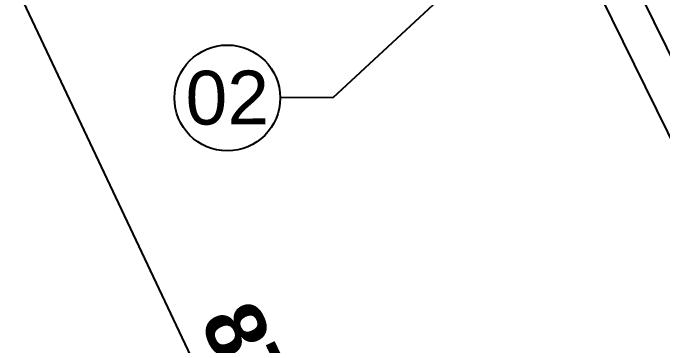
# Model space of a CAD drawing. Extents: x -115306 to 97263, y 46189 to 262006.
# Drawn here: x -30457 to -27389, y 76851 to 78420 of the extents above; entities that cross this region are included whole.
import ezdxf

# ---------------------------------------------------------------- set-up
doc = ezdxf.new("R2010")
doc.units = 0
doc.header["$LTSCALE"] = 508
doc.header["$PDMODE"] = 1
doc.header["$PDSIZE"] = -2
doc.layers.get('0').update_dxf_attribs({"linetype": 'CONTINUOUS'})
doc.layers.get('DEFPOINTS').update_dxf_attribs({"linetype": 'CONTINUOUS'})
doc.layers.add('INSTALACION_NUEVA', color=7, linetype='CONTINUOUS')
doc.layers.add('muro', color=80, linetype='CONTINUOUS')
doc.styles.add('ARIAL-B', font='arialbd.ttf')
doc.styles.add('HELVETICA', font='')
doc.styles.get('HELVETICA').set_extended_font_data('Helvetica')
doc.dimstyles.new('ISO', dxfattribs={"dimtxt": 282.222222, "dimasz": 317.5, "dimexe": 200, "dimexo": 0, "dimgap": 1, "dimtad": 1, "dimdec": 1, "dimzin": 15, "dimdsep": 46, "dimtxsty": 'ARIAL-B', "dimblk": 'VW_FILLEDARROW', "dimcen": 0, "dimadec": 0, "dimazin": 0, "dimtfac": 1, "dimtdec": 1, "dimtix": 1, "dimtmove": 0, "dimatfit": 0, "dimldrblk": 'VW_FILLEDARROW', "dimfxl": 1, "dimtolj": 1, "dimtzin": 15, "dimarcsym": 0})

# ---------------------------------------------------------------- blocks, each defined once
blk = doc.blocks.new('VW_FILLEDARROW')
at = {"color": 0}
blk.add_solid([(0, 0), (-0.9302, -0.2492), (-0.9302, 0.2492)], dxfattribs=at)
blk = doc.blocks.new('*D3608')
at = {"layer": 'DEFPOINTS', "color": 0, "linetype": 'Continuous'}
for p in [(-30483.8, 80860.2), (-31343.4, 80453.7), (-26764.3, 72995.4)]:
    blk.add_point(p, dxfattribs=at)
at = {"layer": 'INSTALACION_NUEVA', "color": 0, "linetype": 'Continuous', "lineweight": -2}
for p, q in [((-30483.8, 80860.2), (-31524.2, 80368.2)), ((-27759.6, 72875.9), (-31207.6, 80166.7)), ((-26764.3, 72995.4), (-27804.7, 72503.4))]:
    blk.add_line(p, q, dxfattribs=at)
at = {"layer": 'INSTALACION_NUEVA', "color": 0, "linetype": 'Continuous', "lineweight": -2, "xscale": 317.5, "yscale": 317.5, "zscale": 317.5}
for p, rotation in [((-31343.4, 80453.7), 115.3107255779732), ((-27623.9, 72588.9), 295.3107255779732)]:
    blk.add_blockref('VW_FILLEDARROW', p, dxfattribs=dict(at, rotation=rotation))
at = {"layer": 'INSTALACION_NUEVA', "color": 0, "linetype": 'Continuous', "insert": (-29262.9, 76625.7), "char_height": 282.22, "attachment_point": 5, "rotation": 295.3107, "style": 'ARIAL-B'}
blk.add_mtext('\\A1;8700', dxfattribs=at)

msp = doc.modelspace()

# ---------------------------------------------------------------- linework, layer by layer
at = {"layer": 'INSTALACION_NUEVA', "color": 4, "linetype": 'Continuous'}
for q in [(-26639.68, 80159.16), (-29193.77, 78019.88)]:
    msp.add_line((-28943.77, 78020.98), q, dxfattribs=at)
msp.add_circle((-29443.77, 78018.78), 250, dxfattribs=at)
at = {"layer": 'muro', "linetype": 'Continuous'}
for p, q in [((-28392.13, 80348.12), (-22896.79, 69128.54)), ((-23099.81, 69187.51), (-28552.18, 80277.34))]:
    msp.add_line(p, q, dxfattribs=at)

# ---------------------------------------------------------------- texts
at = {"layer": 'INSTALACION_NUEVA', "color": 4, "insert": (-29443.77, 78018.78), "char_height": 254, "attachment_point": 5, "rotation": 0.25126, "style": 'HELVETICA'}
msp.add_mtext('02', dxfattribs=at)

# ---------------------------------------------------------------- dimensions: what is measured, and where the dimension line sits
at = {"layer": 'INSTALACION_NUEVA', "color": 4, "linetype": 'Continuous'}
dim = msp.add_aligned_dim(p1=(-26764.34, 72995.41), p2=(-30483.83, 80860.23), distance=950.81, dimstyle='ISO', override={"dimgap": 100, "dimpost": '<>', "dimtxsty": 'ARIAL-B'}, dxfattribs=at)
dim.commit()
dim.dimension.update_dxf_attribs({"geometry": '*D3608', "text_midpoint": (-29262.87, 76625.72)})

doc.saveas('drawing.dxf')
